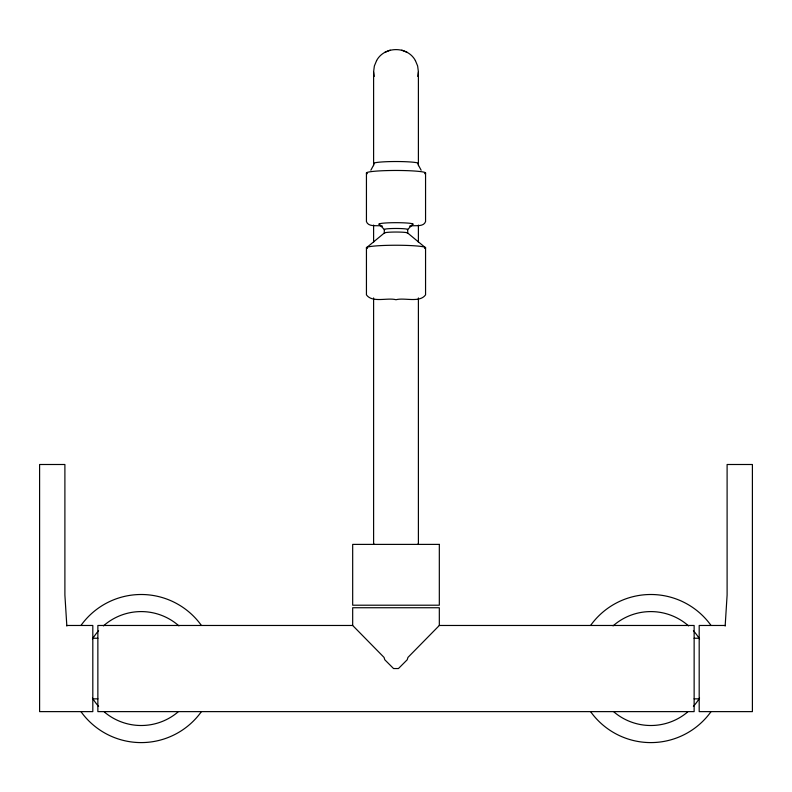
<?xml version="1.0" encoding="UTF-8"?>
<svg xmlns="http://www.w3.org/2000/svg" width="792" height="792" viewBox="0 0 792 792"><rect width="100%" height="100%" fill="white"/><g stroke="black" fill="none" stroke-linecap="round" stroke-linejoin="round"><path stroke-width="1.19" d="M366.439 173.022L366.439 221.612C368.557 227.581 377.665 224.829 382.487 226.156M725.155 626.066L727.106 595.059L727.106 464.498L752.4 464.498L752.4 711.622L699.188 711.622L699.188 625.472L725.224 625.472M373.606 165.657L373.606 71.775L374.368 65.964L376.606 60.578M417.79 76.438L418.394 71.775L417.632 65.964L415.394 60.558M373.349 165.558L370.874 170.191M376.606 60.558C384.466 45.956 407.563 45.956 415.394 60.578M412.929 224.136L407.722 229.482L407.722 233.046L425.561 247.797L425.561 294.862C419.71 303.118 404.554 297.386 396 299.723C387.446 297.386 372.29 303.118 366.439 294.862L366.439 247.797L384.278 233.046L384.278 229.482L379.071 224.136M439.322 625.472L407.959 657.4L407.207 659.766L398.445 668.547L393.555 668.547L384.793 659.766L384.041 657.4L352.678 625.472L352.678 607.741L439.322 607.741L439.322 625.472L694.139 625.472L694.139 711.622L97.861 711.622L97.861 625.472L352.678 625.472M384.803 52.371L390.208 50.124M409.513 226.156C414.335 224.829 423.443 227.581 425.561 221.612L425.561 173.022M373.606 544.391L374.368 544.391L373.606 544.391L373.606 297.94M418.394 544.391L417.632 544.391L418.394 544.391L418.394 297.94M66.776 625.472L92.812 625.472L92.812 711.622L39.6 711.622L39.6 464.498L64.894 464.498L64.894 595.059L66.845 626.066M92.812 638.253L97.901 638.253M694.099 638.253L699.188 638.253M92.812 698.851L97.901 698.851M694.099 698.851L699.188 698.851M401.792 50.124L407.197 52.371M421.126 170.191L418.651 165.558M373.606 71.775L374.21 76.438M418.394 71.775L418.394 165.657M418.394 225.057L418.394 242.253M373.606 225.057L373.606 242.253M178.061 711.958A56.965 56.965 0 0 1 104.306 711.958M98.594 706.375A56.965 56.965 0 0 1 92.456 698.049M92.456 639.055A56.965 56.965 0 0 1 98.594 630.729M103.435 625.888A56.965 56.965 0 0 1 178.933 625.888M710.978 711.721A74.052 74.052 0 0 1 590.654 711.721M590.654 625.373A74.052 74.052 0 0 1 710.978 625.373M201.346 711.721A74.052 74.052 0 0 1 81.022 711.721M81.022 625.373A74.052 74.052 0 0 1 201.346 625.373M699.544 698.049A56.965 56.965 0 0 1 693.406 706.375M687.694 711.958A56.965 56.965 0 0 1 613.939 711.958M613.067 625.888A56.965 56.965 0 0 1 688.555 625.888M693.406 630.729A56.965 56.965 0 0 1 699.544 639.055M374.349 163.954A22.414 1.93 0 0 1 396 161.528A22.414 1.93 0 0 1 417.651 163.954M384.665 229.739A11.741 1.01 0 0 1 396 228.472A11.741 1.01 0 0 1 407.335 229.739M379.625 224.522A16.949 1.455 0 0 1 396 222.681A16.949 1.455 0 0 1 412.375 224.522M367.419 248.45A29.601 2.544 0 0 1 396 245.243A29.601 2.544 0 0 1 424.581 248.45M384.665 233.303A11.741 1.01 0 0 1 396 232.036A11.741 1.01 0 0 1 407.335 233.303M367.419 173.676A29.601 2.544 0 0 1 396 170.468A29.601 2.544 0 0 1 424.581 173.676M439.322 544.391L352.678 544.391L352.678 605.207L439.322 605.207L439.322 544.391"/></g></svg>
